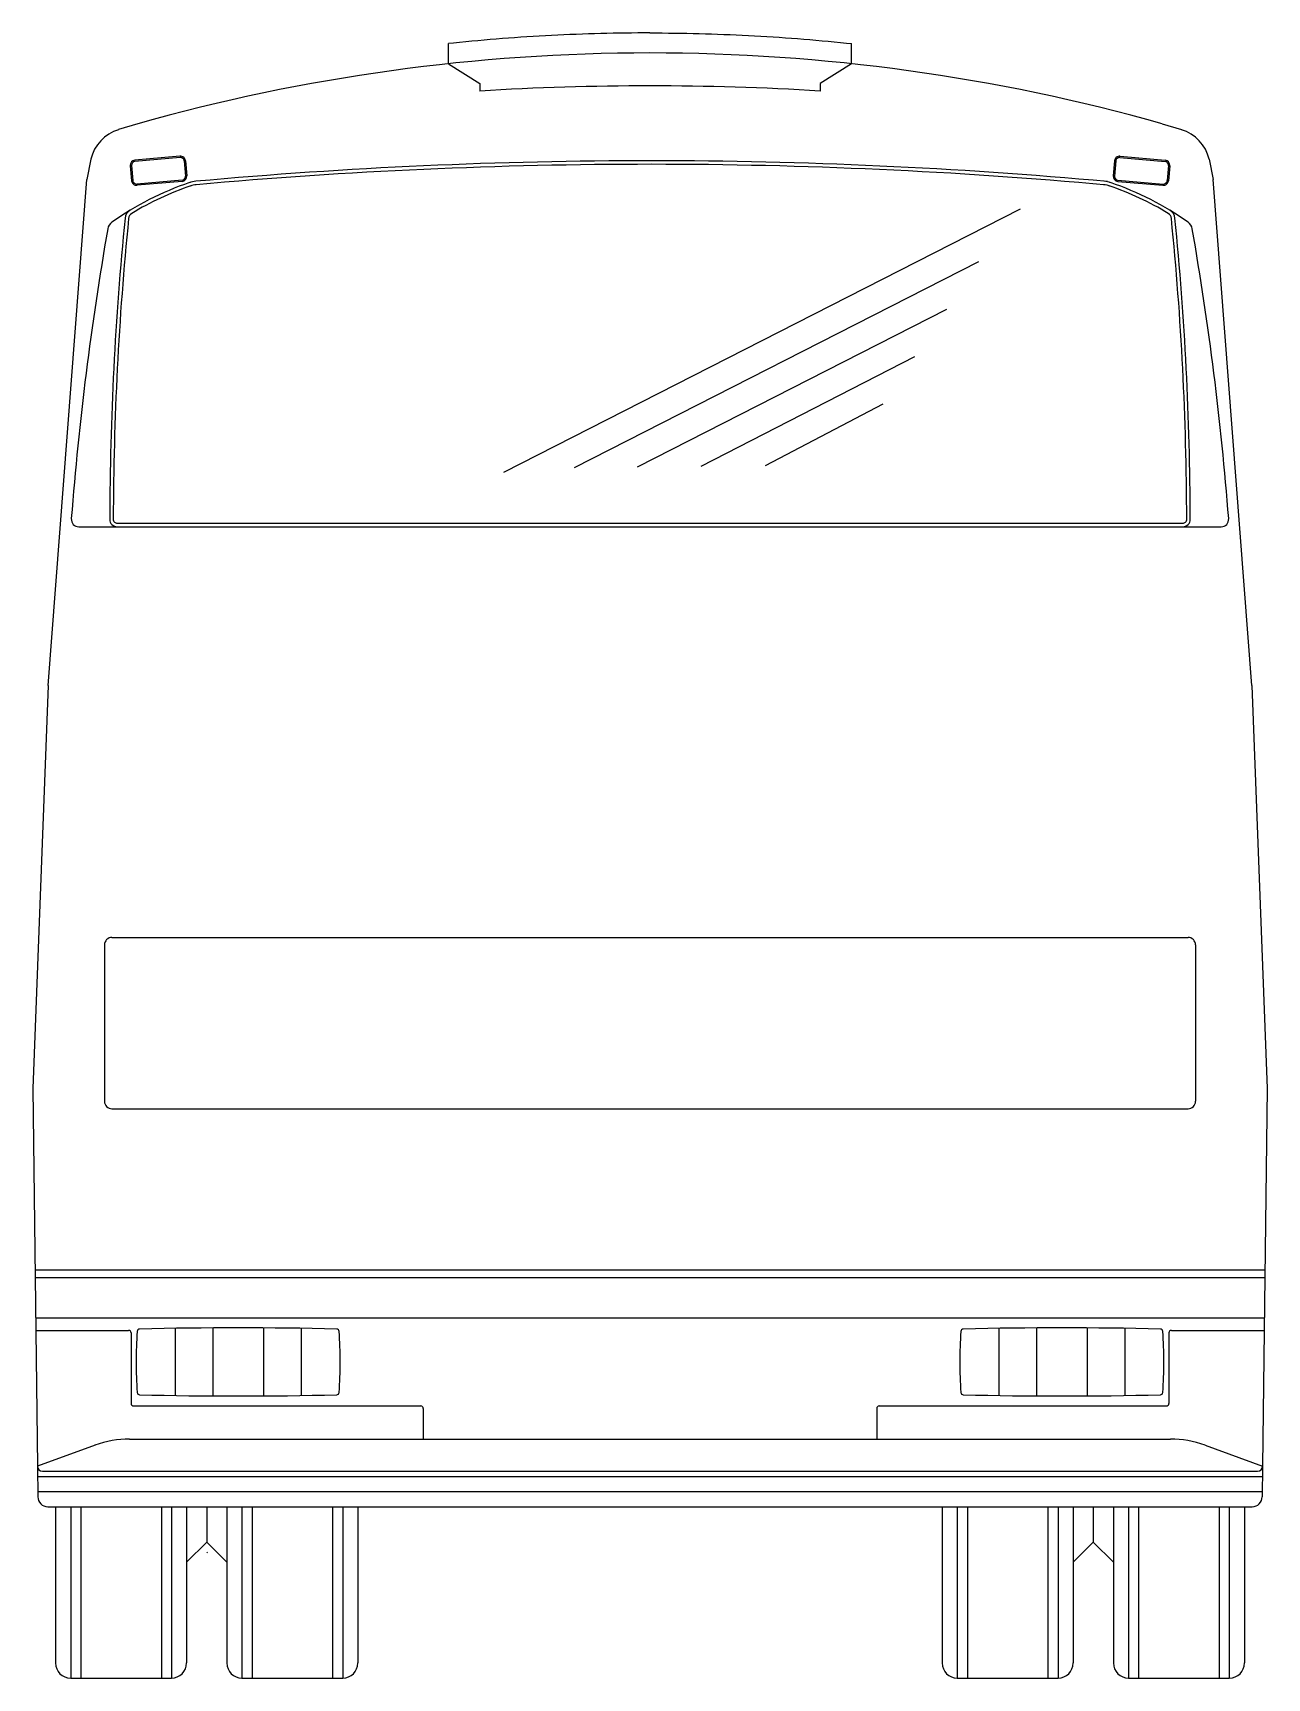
# Model space of a CAD drawing. Extents: x -1.22 to 1.23, y 0 to 3.27.
import ezdxf

# ---------------------------------------------------------------- set-up
doc = ezdxf.new("R2010")
doc.units = 0
doc.header["$MEASUREMENT"] = 0
doc.layers.get('0').update_dxf_attribs({"linetype": 'CONTINUOUS'})

msp = doc.modelspace()

# ---------------------------------------------------------------- linework, layer by layer
for p, q in [((-0.4, 3.2034), (-0.4, 3.2438)), ((0.4, 3.2034), (0.4, 3.2438)), ((-0.4, 3.2036), (-0.338, 3.1649)), ((0.4, 3.2036), (0.338, 3.1649)), ((-0.338, 3.1649), (-0.338, 3.1497)), ((0.338, 3.1649), (0.338, 3.1497)), ((-1.017, 3.0846), (-1.0553, 3.073)), ((1.017, 3.0846), (1.0553, 3.073)), ((-1.1099, 3.0146), (-1.1179, 2.9741)), ((-0.933, 3.0202), (-1.0226, 3.0123)), ((-0.9327, 3.0177), (-1.0224, 3.0098)), ((-0.9246, 3.0109), (-0.922, 2.981)), ((-0.9221, 3.0111), (-0.9195, 2.9812)), ((0.9221, 3.0111), (0.9195, 2.9812)), ((0.9246, 3.0109), (0.922, 2.981)), ((0.9327, 3.0177), (1.0224, 3.0098)), ((0.933, 3.0202), (1.0226, 3.0123)), ((1.1099, 3.0146), (1.1179, 2.9741)), ((-1.195, 1.97), (-1.1179, 2.9741)), ((-1.0317, 3.0015), (-1.0291, 2.9716)), ((-1.0292, 3.0017), (-1.0266, 2.9718)), ((-0.9288, 2.9728), (-1.0185, 2.965)), ((0.9288, 2.9728), (1.0185, 2.965)), ((1.0292, 3.0017), (1.0266, 2.9718)), ((1.0317, 3.0015), (1.0291, 2.9716)), ((1.195, 1.97), (1.1179, 2.9741)), ((-0.9286, 2.9704), (-1.0183, 2.9625)), ((0.9286, 2.9704), (1.0183, 2.9625)), ((-1.0575, 2.2919), (1.0575, 2.2919)), ((-1.1338, 2.2849), (1.1338, 2.2849)), ((-1.195, 1.97), (-1.225, 1.17)), ((1.195, 1.97), (1.225, 1.17)), ((-1.068, 1.47), (1.068, 1.47)), ((-1.083, 1.455), (-1.083, 1.145)), ((1.083, 1.455), (1.083, 1.145)), ((-1.225, 1.17), (-1.216, 0.4204)), ((1.225, 1.17), (1.216, 0.4204)), ((-1.068, 1.13), (1.068, 1.13)), ((-1.2207, 0.81), (1.2207, 0.81)), ((-1.2205, 0.795), (1.2205, 0.795)), ((-1.2195, 0.715), (1.2195, 0.715)), ((-1.2192, 0.69), (-1.035, 0.69)), ((-0.9425, 0.6941), (-0.9425, 0.5609)), ((-0.8675, 0.6949), (-0.8675, 0.5601)), ((-0.7675, 0.6949), (-0.7675, 0.5601)), ((-0.6925, 0.6941), (-0.6925, 0.5609)), ((0.6925, 0.6941), (0.6925, 0.5609)), ((0.7675, 0.6949), (0.7675, 0.5601)), ((0.8675, 0.6949), (0.8675, 0.5601)), ((0.9425, 0.6941), (0.9425, 0.5609)), ((1.035, 0.69), (1.2192, 0.69)), ((-1.03, 0.685), (-1.03, 0.545)), ((1.03, 0.685), (1.03, 0.545)), ((-1.025, 0.54), (-0.455, 0.54)), ((-0.45, 0.535), (-0.45, 0.4743)), ((0.45, 0.535), (0.45, 0.4743)), ((0.455, 0.54), (1.025, 0.54)), ((-1.1017, 0.4622), (-1.216, 0.4204)), ((-1.0331, 0.4743), (1.0331, 0.4743)), ((1.1018, 0.4622), (1.216, 0.4204)), ((-1.216, 0.4203), (-1.2152, 0.3598)), ((-1.2157, 0.4), (1.2157, 0.4)), ((-1.206, 0.4105), (1.206, 0.4105)), ((1.216, 0.4203), (1.2152, 0.3598)), ((-1.2154, 0.37), (1.2154, 0.37)), ((-1.1952, 0.34), (1.1952, 0.34)), ((-1.18, 0.34), (-1.18, 0.03)), ((-1.15, 0.34), (-1.15, 0)), ((-1.13, 0.34), (-1.13, 0)), ((-0.97, 0.34), (-0.97, 0)), ((-0.95, 0.34), (-0.95, 0)), ((-0.92, 0.34), (-0.92, 0.03)), ((-0.88, 0.34), (-0.88, 0.27)), ((-0.84, 0.34), (-0.84, 0.03)), ((-0.81, 0.34), (-0.81, 0)), ((-0.79, 0.34), (-0.79, 0)), ((-0.63, 0.34), (-0.63, 0)), ((-0.61, 0.34), (-0.61, 0)), ((-0.58, 0.34), (-0.58, 0.03)), ((0.58, 0.34), (0.58, 0.03)), ((0.61, 0.34), (0.61, 0)), ((0.63, 0.34), (0.63, 0)), ((0.79, 0.34), (0.79, 0)), ((0.81, 0.34), (0.81, 0)), ((0.84, 0.34), (0.84, 0.03)), ((0.88, 0.34), (0.88, 0.27)), ((0.92, 0.34), (0.92, 0.03)), ((0.95, 0.34), (0.95, 0)), ((0.97, 0.34), (0.97, 0)), ((1.13, 0.34), (1.13, 0)), ((1.15, 0.34), (1.15, 0)), ((1.18, 0.34), (1.18, 0.03)), ((-0.88, 0.27), (-0.92, 0.23)), ((-0.88, 0.27), (-0.84, 0.23)), ((0.88, 0.27), (0.84, 0.23)), ((0.88, 0.27), (0.92, 0.23)), ((-0.88, 0.25), (-0.8786, 0.2486))]:
    msp.add_line(p, q)
for points in [[(-0.29, 2.3932), (0.7358, 2.9158)], [(-0.1498, 2.4025), (0.653, 2.8111)], [(-0.0247, 2.4037), (0.5893, 2.7165)], [(0.1015, 2.405), (0.526, 2.6225)], [(0.229, 2.4062), (0.4631, 2.5291)], [(-1.15, 0), (-0.95, 0)], [(-0.81, 0), (-0.61, 0)], [(0.61, 0), (0.81, 0)], [(0.95, 0), (1.15, 0)]]:
    msp.add_lwpolyline(points)
for points in [[(0, 3.265, 0), (-0.0123, 3.265, 0), (-0.0244, 3.2649, 0), (-0.0365, 3.2648, 0), (-0.049, 3.2647, 0), (-0.0608, 3.2645, 0), (-0.0734, 3.2643, 0), (-0.0855, 3.264, 0), (-0.0975, 3.2637, 0), (-0.1099, 3.2634, 0), (-0.1223, 3.263, 0), (-0.1342, 3.2626, 0), (-0.1466, 3.2621, 0), (-0.1589, 3.2616, 0), (-0.1709, 3.2611, 0), (-0.183, 3.2606, 0), (-0.1953, 3.2599, 0), (-0.2075, 3.2593, 0), (-0.2198, 3.2586, 0), (-0.232, 3.2578, 0), (-0.2442, 3.2571, 0), (-0.2561, 3.2563, 0), (-0.2687, 3.2554, 0), (-0.2806, 3.2545, 0), (-0.2929, 3.2536, 0), (-0.3051, 3.2526, 0), (-0.317, 3.2516, 0), (-0.3294, 3.2505, 0), (-0.3415, 3.2495, 0), (-0.3535, 3.2484, 0), (-0.3658, 3.2472, 0), (-0.3781, 3.2459, 0), (-0.3899, 3.2447, 0), (-0.4, 3.2437, 0)], [(0, 3.265, 0), (0.0123, 3.265, 0), (0.0244, 3.2649, 0), (0.0365, 3.2648, 0), (0.049, 3.2647, 0), (0.0608, 3.2645, 0), (0.0734, 3.2643, 0), (0.0855, 3.264, 0), (0.0975, 3.2637, 0), (0.1099, 3.2634, 0), (0.1223, 3.263, 0), (0.1342, 3.2626, 0), (0.1466, 3.2621, 0), (0.1589, 3.2616, 0), (0.1709, 3.2611, 0), (0.183, 3.2606, 0), (0.1953, 3.2599, 0), (0.2075, 3.2593, 0), (0.2198, 3.2586, 0), (0.232, 3.2578, 0), (0.2442, 3.2571, 0), (0.2561, 3.2563, 0), (0.2687, 3.2554, 0), (0.2806, 3.2545, 0), (0.2929, 3.2536, 0), (0.3051, 3.2526, 0), (0.317, 3.2516, 0), (0.3294, 3.2505, 0), (0.3415, 3.2495, 0), (0.3535, 3.2484, 0), (0.3658, 3.2472, 0), (0.3781, 3.2459, 0), (0.3899, 3.2447, 0), (0.4, 3.2437, 0)]]:
    msp.add_polyline3d(points)
for centre, radius, start, end in [((0, -0.5248), 3.75, 90, 105.7357), ((0, -0.5248), 3.75, 74.2643, 90), ((0, -2.4401), 5.6, 86.5397, 93.4603), ((-1.032, 2.9964), 0.08, 106.9197, 166.9197), ((1.032, 2.9964), 0.08, 13.0803, 73.0803), ((-1.0217, 3.0024), 0.01, 95.0066, 184.9842), ((-1.0217, 3.0024), 0.0075, 95.0066, 184.9842), ((-0.9321, 3.0102), 0.01, 4.9859, 94.9985), ((-0.9321, 3.0102), 0.0075, 4.9859, 94.9985), ((0, -6.9938), 10.005, 84.79298, 95.1702), ((0, -6.9938), 9.998, 84.79298, 95.1702), ((0.9321, 3.0102), 0.01, 85.0015, 175.0141), ((0.9321, 3.0102), 0.0075, 85.0015, 175.0141), ((1.0218, 3.0024), 0.0075, 355.0158, 84.9934), ((1.0218, 3.0024), 0.01, 355.0158, 84.9934), ((-1.0191, 2.9725), 0.01, 184.986, 274.9979), ((-1.0191, 2.9725), 0.0075, 184.986, 274.9979), ((-0.9295, 2.9803), 0.0075, 275.0046, 4.9878), ((-0.9295, 2.9803), 0.01, 275.0046, 4.9878), ((0.9295, 2.9803), 0.01, 175.0122, 264.9954), ((0.9295, 2.9803), 0.0075, 175.0122, 264.9954), ((1.0191, 2.9725), 0.01, 265.0021, 355.014), ((1.0191, 2.9725), 0.0075, 265.0021, 355.014), ((-0.7191, 2.3952), 0.605, 108.79, 125.248), ((-0.7191, 2.3952), 0.598, 108.79, 121.203), ((-0.8966, 2.9157), 0.055, 95.1702, 108.8332), ((-0.8966, 2.9157), 0.048, 95.1702, 108.8332), ((0.8966, 2.9157), 0.048, 71.1668, 84.8298), ((0.8966, 2.9157), 0.055, 71.1668, 84.8298), ((0.7191, 2.3952), 0.598, 58.797, 71.21), ((0.7191, 2.3952), 0.605, 54.752, 71.21), ((-1.0221, 2.8956), 0.02, 120.7613, 174.2918), ((-1.0221, 2.8956), 0.013, 120.7613, 174.2918), ((1.0221, 2.8956), 0.013, 5.7082, 59.2387), ((1.0221, 2.8956), 0.02, 5.7082, 59.2387), ((4.9875, 1.8215), 6.155, 170.13112, 175.53114), ((-1.0567, 2.8729), 0.02, 125.2484, 170.1316), ((5.0825, 2.2855), 6.155, 174.29202, 179.86552), ((5.0825, 2.2855), 6.148, 174.29202, 179.86552), ((-5.0825, 2.2855), 6.148, 0.13448, 5.70798), ((-5.0825, 2.2855), 6.155, 0.13448, 5.70798), ((1.0567, 2.8729), 0.02, 9.8684, 54.7516), ((-4.9875, 1.8215), 6.155, 4.46886, 9.86888), ((-1.1338, 2.2999), 0.015, 175.5304, 270), ((-1.0575, 2.2999), 0.015, 179.8657, 270), ((-1.0575, 2.2999), 0.008, 179.8657, 270), ((1.0575, 2.2999), 0.015, 270, 0.1343), ((1.0575, 2.2999), 0.008, 270, 0.1343), ((1.1338, 2.2999), 0.015, 270, 4.4696), ((-1.068, 1.455), 0.015, 90, 180), ((1.068, 1.455), 0.015, 0, 90), ((-1.068, 1.145), 0.015, 180, 270), ((1.068, 1.145), 0.015, 270, 0), ((-1.035, 0.685), 0.005, 0, 90), ((-0.1102, 0.6275), 0.9098, 176.1835, 183.8166), ((-1.013, 0.6877), 0.005, 91.4099, 176.1883), ((-0.8175, -7.2816), 7.9767, 88.59502, 91.4053), ((-0.622, 0.6877), 0.005, 3.8117, 88.5901), ((-1.5248, 0.6275), 0.9098, 356.1836, 3.8165), ((1.5248, 0.6275), 0.9098, 176.1835, 183.8164), ((0.622, 0.6877), 0.005, 91.4099, 176.1883), ((0.8175, -7.2816), 7.9767, 88.5947, 91.40498), ((1.013, 0.6877), 0.005, 3.8117, 88.5901), ((0.1102, 0.6275), 0.9098, 356.1834, 3.8165), ((1.035, 0.685), 0.005, 90, 180), ((-1.013, 0.5673), 0.005, 183.8117, 268.5901), ((-0.8175, 8.5366), 7.9767, 268.5947, 271.40533), ((-0.622, 0.5673), 0.005, 271.4099, 356.1883), ((0.622, 0.5673), 0.005, 183.8117, 268.5901), ((0.8175, 8.5366), 7.9767, 268.59467, 271.4053), ((1.013, 0.5673), 0.005, 271.4099, 356.1883), ((-1.025, 0.545), 0.005, 180, 270), ((-0.455, 0.535), 0.005, 0, 90), ((0.455, 0.535), 0.005, 90, 180), ((1.025, 0.545), 0.005, 270, 0), ((-1.0331, 0.2743), 0.2, 89.9999, 110.0825), ((1.0331, 0.2743), 0.2, 69.9177, 90), ((-1.206, 0.4205), 0.01, 180, 269.3117), ((1.206, 0.4205), 0.01, 270.6938, 0), ((-1.1952, 0.36), 0.02, 180, 269.3062), ((1.1952, 0.36), 0.02, 270.691, 0), ((-1.15, 0.03), 0.03, 180, 270), ((-0.95, 0.03), 0.03, 270, 0), ((-0.81, 0.03), 0.03, 180, 270), ((-0.61, 0.03), 0.03, 270, 0), ((0.61, 0.03), 0.03, 180, 270), ((0.81, 0.03), 0.03, 270, 0), ((0.95, 0.03), 0.03, 180, 270), ((1.15, 0.03), 0.03, 270, 0)]:
    msp.add_arc(centre, radius, start, end)

doc.saveas('drawing.dxf')
